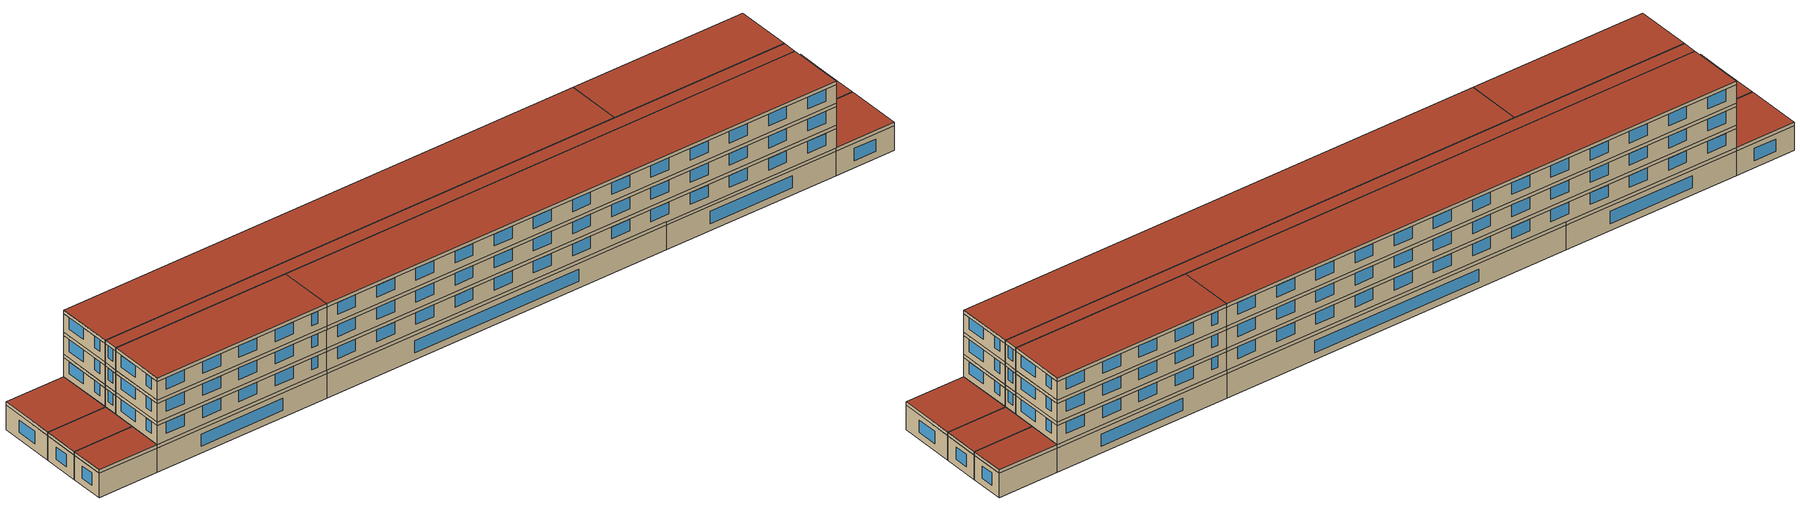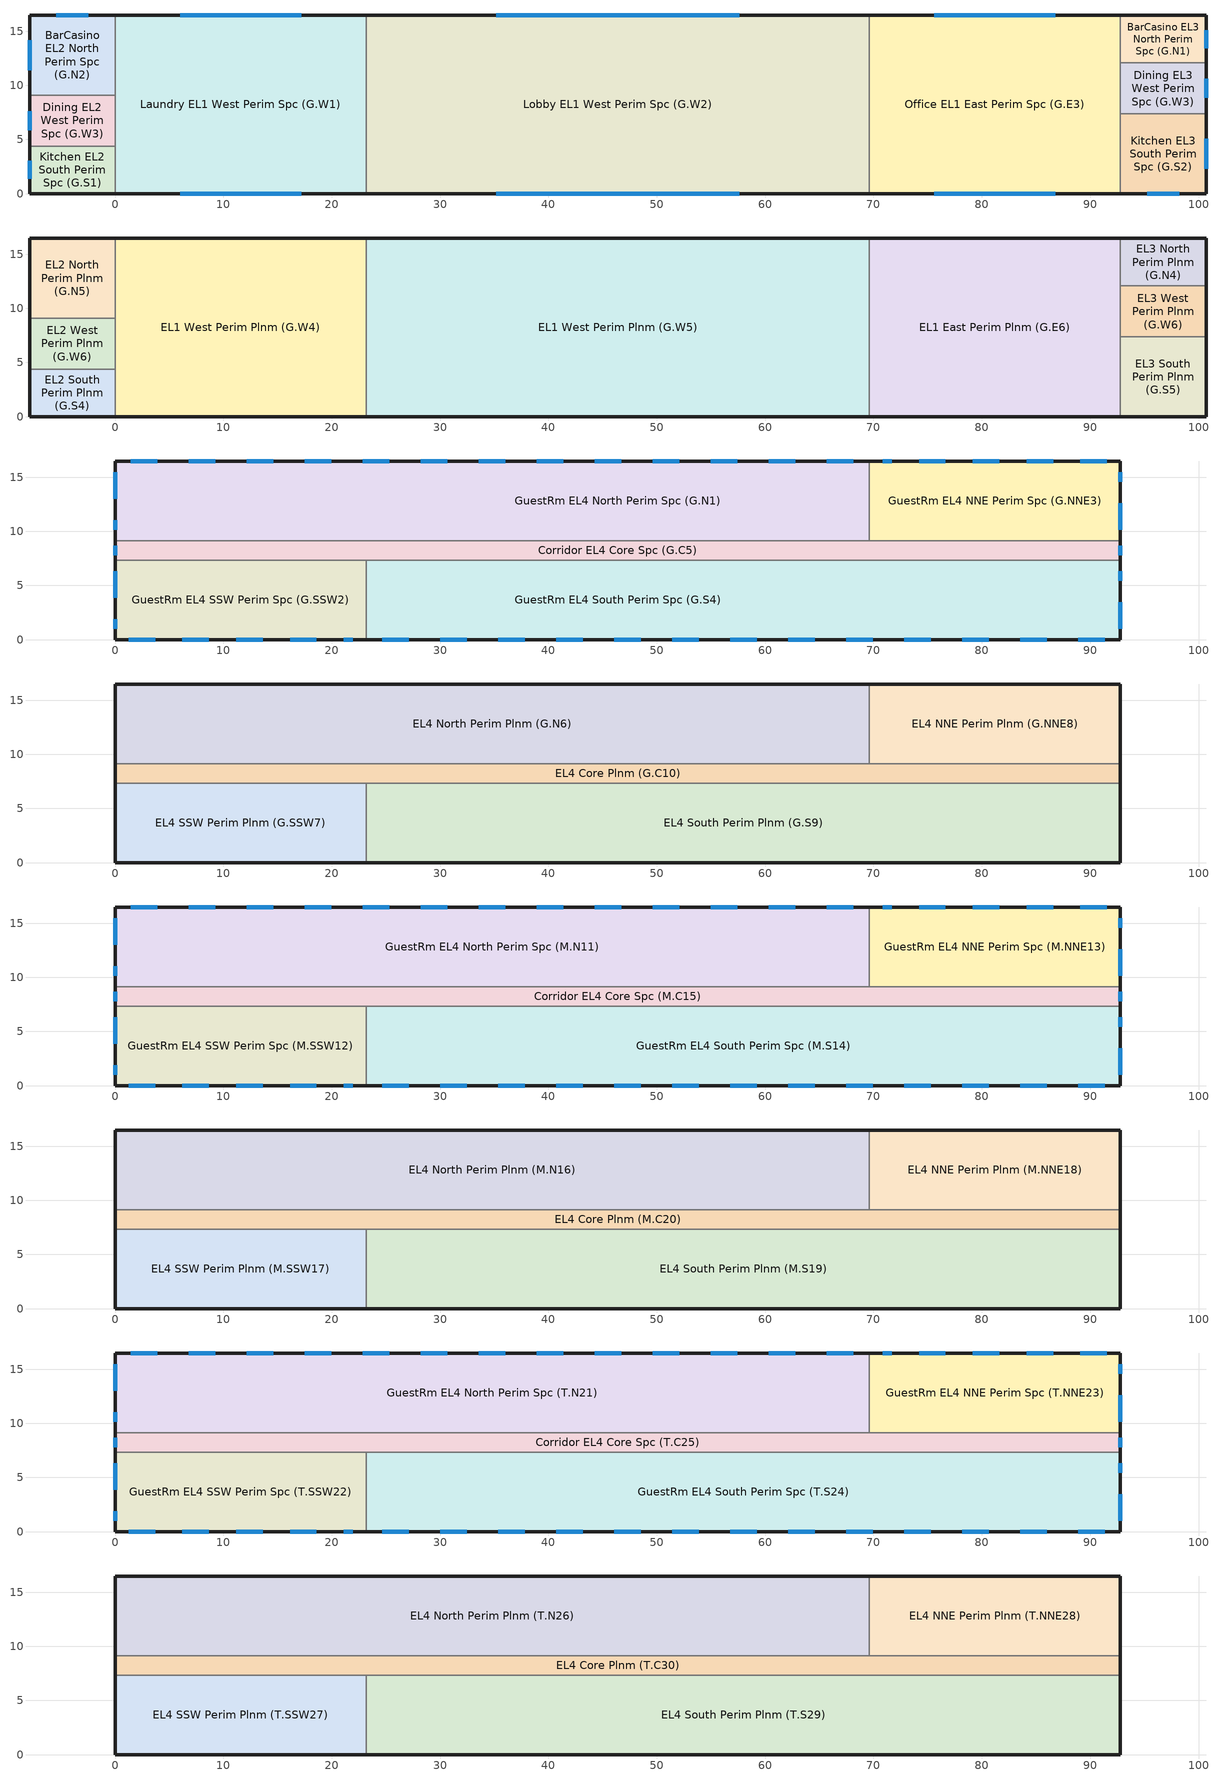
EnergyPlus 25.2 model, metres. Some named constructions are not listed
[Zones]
Office EL1 East Perim Spc (G.E3)
 floor ground (EL1 Flr (G.E3.U3) SlabOnOrBelowGradeF073): 92.8,16.46 92.8,0 69.6,0 69.6,16.46 z0
 wall outside (Exterior Wall): 92.8,16.46 69.6,16.46 / 69.6,0 92.8,0 z0:3.2
 wall to Kitchen EL3 South Perim Spc (G.S2) (Interior Wall): 92.8,0 92.8,7.36 z0:3.2
 wall to Dining EL3 West Perim Spc (G.W3) (Interior Wall): 92.8,7.36 92.8,12.06 z0:3.2
 wall to BarCasino EL3 North Perim Spc (G.N1) (Interior Wall): 92.8,12.06 92.8,16.46 z0:3.2
 wall to Lobby EL1 West Perim Spc (G.W2) (Interior Wall): 69.6,16.46 69.6,0 z0:3.2
 window (Exterior Window): 86.8,16.46 75.6,16.46 / 75.6,0 86.8,0 z0.91:2.51
Laundry EL1 West Perim Spc (G.W1)
 floor ground (EL1 Flr (G.W1.U1) SlabOnOrBelowGradeF073): 23.2,16.46 23.2,0 0,0 0,16.46 z0
 wall outside (Exterior Wall): 23.2,16.46 0,16.46 / 0,0 23.2,0 z0:3.2
 wall to Lobby EL1 West Perim Spc (G.W2) (Interior Wall): 23.2,0 23.2,16.46 z0:3.2
 wall to Kitchen EL2 South Perim Spc (G.S1) (Interior Wall): 0,4.4 0,0 z0:3.2
 wall to BarCasino EL2 North Perim Spc (G.N2) (Interior Wall): 0,16.46 0,9.1 z0:3.2
 wall to Dining EL2 West Perim Spc (G.W3) (Interior Wall): 0,9.1 0,4.4 z0:3.2
 window (Exterior Window): 17.2,16.46 6,16.46 / 6,0 17.2,0 z0.91:2.51
Lobby EL1 West Perim Spc (G.W2)
 floor ground (EL1 Flr (G.W2.U2) SlabOnOrBelowGradeF073): 69.6,16.46 69.6,0 23.2,0 23.2,16.46 z0
 wall outside (Exterior Wall): 69.6,16.46 23.2,16.46 / 23.2,0 69.6,0 z0:3.2
 window (Exterior Window): 57.6,16.46 35.2,16.46 / 35.2,0 57.6,0 z0.91:2.51
Kitchen EL3 South Perim Spc (G.S2)
 floor ground (EL3 Flr (G.S2.U2) SlabOnOrBelowGradeF073): 100.69,7.36 100.69,0 92.8,0 92.8,7.36 z0
 wall outside (Exterior Wall): 92.8,0 100.69,0 100.69,7.36 z0:3.2
 wall to Dining EL3 West Perim Spc (G.W3) (Interior Wall): 100.69,7.36 92.8,7.36 z0:3.2
 window (Exterior Window): 100.69,2.31 100.69,5.05 / 95.27,0 98.21,0 z0.91:2.51
Dining EL3 West Perim Spc (G.W3)
 floor ground (EL3 Flr (G.W3.U3) SlabOnOrBelowGradeF073): 100.69,12.06 100.69,7.36 92.8,7.36 92.8,12.06 z0
 wall outside (Exterior Wall): 100.69,7.36 100.69,12.06 z0:3.2
 wall to BarCasino EL3 North Perim Spc (G.N1) (Interior Wall): 100.69,12.06 92.8,12.06 z0:3.2
 window (Exterior Window): 100.69,8.83 100.69,10.59 z0.91:2.51
BarCasino EL3 North Perim Spc (G.N1)
 floor ground (EL3 Flr (G.N1.U1) SlabOnOrBelowGradeF073): 100.69,16.46 100.69,12.06 92.8,12.06 92.8,16.46 z0
 wall outside (Exterior Wall): 100.69,12.06 100.69,16.46 92.8,16.46 z0:3.2
 window (Exterior Window): 100.69,13.44 100.69,15.08 z0.91:2.51
Kitchen EL2 South Perim Spc (G.S1)
 floor ground (EL2 Flr (G.S1.U1) SlabOnOrBelowGradeF073): 0,4.4 0,0 -7.89,0 -7.89,4.4 z0
 wall outside (Exterior Wall): -7.89,4.4 -7.89,0 0,0 z0:3.2
 wall to Dining EL2 West Perim Spc (G.W3) (Interior Wall): 0,4.4 -7.89,4.4 z0:3.2
 window (Exterior Window): -7.89,3.02 -7.89,1.38 z0.91:2.51
BarCasino EL2 North Perim Spc (G.N2)
 floor ground (EL2 Flr (G.N2.U2) SlabOnOrBelowGradeF073): 0,16.46 0,9.1 -7.89,9.1 -7.89,16.46 z0
 wall outside (Exterior Wall): 0,16.46 -7.89,16.46 -7.89,9.1 z0:3.2
 wall to Dining EL2 West Perim Spc (G.W3) (Interior Wall): -7.89,9.1 0,9.1 z0:3.2
 window (Exterior Window): -2.48,16.46 -5.42,16.46 / -7.89,14.15 -7.89,11.41 z0.91:2.51
Dining EL2 West Perim Spc (G.W3)
 floor ground (EL2 Flr (G.W3.U3) SlabOnOrBelowGradeF073): 0,9.1 0,4.4 -7.89,4.4 -7.89,9.1 z0
 wall outside (Exterior Wall): -7.89,9.1 -7.89,4.4 z0:3.2
 window (Exterior Window): -7.89,7.62 -7.89,5.87 z0.91:2.51
EL1 East Perim Plnm (G.E6)
 floor to Office EL1 East Perim Spc (G.E3) (Interior Floor): 92.8,16.46 92.8,0 69.6,0 69.6,16.46 z3.2
 wall outside (Exterior Wall): 92.8,16.46 69.6,16.46 / 69.6,0 92.8,0 z3.2:3.66
 wall to EL3 South Perim Plnm (G.S5) (Interior Wall): 92.8,0 92.8,7.36 z3.2:3.66
 wall to EL3 West Perim Plnm (G.W6) (Interior Wall): 92.8,7.36 92.8,12.06 z3.2:3.66
 wall to EL3 North Perim Plnm (G.N4) (Interior Wall): 92.8,12.06 92.8,16.46 z3.2:3.66
 wall to EL1 West Perim Plnm (G.W5) (Interior Wall): 69.6,16.46 69.6,0 z3.2:3.66
EL1 West Perim Plnm (G.W4)
 floor to Laundry EL1 West Perim Spc (G.W1) (Interior Floor): 23.2,16.46 23.2,0 0,0 0,16.46 z3.2
 wall outside (Exterior Wall): 23.2,16.46 0,16.46 / 0,0 23.2,0 z3.2:3.66
 wall to EL1 West Perim Plnm (G.W5) (Interior Wall): 23.2,0 23.2,16.46 z3.2:3.66
 wall to EL2 North Perim Plnm (G.N5) (Interior Wall): 0,16.46 0,9.1 z3.2:3.66
 wall to EL2 West Perim Plnm (G.W6) (Interior Wall): 0,9.1 0,4.4 z3.2:3.66
 wall to EL2 South Perim Plnm (G.S4) (Interior Wall): 0,4.4 0,0 z3.2:3.66
EL1 West Perim Plnm (G.W5)
 floor to Lobby EL1 West Perim Spc (G.W2) (Interior Floor): 69.6,16.46 69.6,0 23.2,0 23.2,16.46 z3.2
 wall outside (Exterior Wall): 69.6,16.46 23.2,16.46 / 23.2,0 69.6,0 z3.2:3.66
EL3 South Perim Plnm (G.S5)
 floor to Kitchen EL3 South Perim Spc (G.S2) (Interior Floor): 100.69,7.36 100.69,0 92.8,0 92.8,7.36 z3.2
 wall outside (Exterior Wall): 92.8,0 100.69,0 100.69,7.36 z3.2:3.66
 wall to EL3 West Perim Plnm (G.W6) (Interior Wall): 100.69,7.36 92.8,7.36 z3.2:3.66
 roof outside (Exterior Roof): 100.69,0 100.69,7.36 92.8,7.36 92.8,0 z3.66
EL3 West Perim Plnm (G.W6)
 floor to Dining EL3 West Perim Spc (G.W3) (Interior Floor): 100.69,12.06 100.69,7.36 92.8,7.36 92.8,12.06 z3.2
 wall outside (Exterior Wall): 100.69,7.36 100.69,12.06 z3.2:3.66
 wall to EL3 North Perim Plnm (G.N4) (Interior Wall): 100.69,12.06 92.8,12.06 z3.2:3.66
 roof outside (Exterior Roof): 100.69,7.36 100.69,12.06 92.8,12.06 92.8,7.36 z3.66
EL3 North Perim Plnm (G.N4)
 floor to BarCasino EL3 North Perim Spc (G.N1) (Interior Floor): 100.69,16.46 100.69,12.06 92.8,12.06 92.8,16.46 z3.2
 wall outside (Exterior Wall): 100.69,12.06 100.69,16.46 92.8,16.46 z3.2:3.66
 roof outside (Exterior Roof): 100.69,12.06 100.69,16.46 92.8,16.46 92.8,12.06 z3.66
EL2 North Perim Plnm (G.N5)
 floor to BarCasino EL2 North Perim Spc (G.N2) (Interior Floor): 0,16.46 0,9.1 -7.89,9.1 -7.89,16.46 z3.2
 wall outside (Exterior Wall): 0,16.46 -7.89,16.46 -7.89,9.1 z3.2:3.66
 wall to EL2 West Perim Plnm (G.W6) (Interior Wall): -7.89,9.1 0,9.1 z3.2:3.66
 roof outside (Exterior Roof): 0,9.1 0,16.46 -7.89,16.46 -7.89,9.1 z3.66
EL2 West Perim Plnm (G.W6)
 floor to Dining EL2 West Perim Spc (G.W3) (Interior Floor): 0,9.1 0,4.4 -7.89,4.4 -7.89,9.1 z3.2
 wall outside (Exterior Wall): -7.89,9.1 -7.89,4.4 z3.2:3.66
 wall to EL2 South Perim Plnm (G.S4) (Interior Wall): -7.89,4.4 0,4.4 z3.2:3.66
 roof outside (Exterior Roof): 0,4.4 0,9.1 -7.89,9.1 -7.89,4.4 z3.66
EL2 South Perim Plnm (G.S4)
 floor to Kitchen EL2 South Perim Spc (G.S1) (Interior Floor): 0,4.4 0,0 -7.89,0 -7.89,4.4 z3.2
 wall outside (Exterior Wall): -7.89,4.4 -7.89,0 0,0 z3.2:3.66
 roof outside (Exterior Roof): 0,0 0,4.4 -7.89,4.4 -7.89,0 z3.66
Corridor EL4 Core Spc (G.C5)
 floor to EL1 East Perim Plnm (G.E6) (Interior Floor): 92.8,9.15 92.8,7.31 69.6,7.31 69.6,9.15 z3.66
 floor to EL1 West Perim Plnm (G.W4) (Interior Floor): 23.2,9.15 23.2,7.31 0,7.31 0,9.15 z3.66
 floor to EL1 West Perim Plnm (G.W5) (Interior Floor): 69.6,9.15 69.6,7.31 23.2,7.31 23.2,9.15 z3.66
 wall outside (Exterior Wall): 92.8,7.31 92.8,9.15 / 0,9.15 0,7.31 z3.66:6.1
 wall to GuestRm EL4 South Perim Spc (G.S4) (Interior Wall): 23.2,7.31 92.8,7.31 z3.66:6.1
 wall to GuestRm EL4 SSW Perim Spc (G.SSW2) (Interior Wall): 0,7.31 23.2,7.31 z3.66:6.1
 wall to GuestRm EL4 North Perim Spc (G.N1) (Interior Wall): 69.6,9.15 0,9.15 z3.66:6.1
 wall to GuestRm EL4 NNE Perim Spc (G.NNE3) (Interior Wall): 92.8,9.15 69.6,9.15 z3.66:6.1
 window (Exterior Window): 92.8,7.81 92.8,8.65 / 0,8.65 0,7.81 z4.57:6.1
GuestRm EL4 North Perim Spc (G.N1)
 floor to EL1 West Perim Plnm (G.W5) (Interior Floor): 69.6,16.46 69.6,9.15 23.2,9.15 23.2,16.46 z3.66
 floor to EL1 West Perim Plnm (G.W4) (Interior Floor): 23.2,16.46 23.2,9.15 0,9.15 0,16.46 z3.66
 wall outside (Exterior Wall): 69.6,16.46 0,16.46 0,9.15 z3.66:6.1
 wall to GuestRm EL4 NNE Perim Spc (G.NNE3) (Interior Wall): 69.6,9.15 69.6,16.46 z3.66:6.1
 window (Exterior Window): 68.14,16.46 65.7,16.46 / 19.96,16.46 17.52,16.46 / 14.6,16.46 12.17,16.46 / 9.25,16.46 6.81,16.46 / 3.9,16.46 1.46,16.46 / 62.79,16.46 60.35,16.46 / 57.43,16.46 54.99,16.46 / 52.08,16.46 49.64,16.46 / 46.73,16.46 44.29,16.46 / 41.37,16.46 38.93,16.46 / 36.02,16.46 33.58,16.46 / 30.66,16.46 28.23,16.46 / 25.31,16.46 22.87,16.46 / 0,15.47 0,13.03 / 0,11.04 0,10.14 z4.57:6.1
GuestRm EL4 NNE Perim Spc (G.NNE3)
 floor to EL1 East Perim Plnm (G.E6) (Interior Floor): 92.8,16.46 92.8,9.15 69.6,9.15 69.6,16.46 z3.66
 wall outside (Exterior Wall): 92.8,9.15 92.8,16.46 69.6,16.46 z3.66:6.1
 window (Exterior Window): 92.8,10.14 92.8,12.58 / 92.8,14.57 92.8,15.47 / 91.53,16.46 89.1,16.46 / 86.57,16.46 84.13,16.46 / 81.61,16.46 79.17,16.46 / 76.65,16.46 74.21,16.46 / 71.68,16.46 70.86,16.46 z4.57:6.1
GuestRm EL4 South Perim Spc (G.S4)
 floor to EL1 West Perim Plnm (G.W5) (Interior Floor): 69.6,7.31 69.6,0 23.2,0 23.2,7.31 z3.66
 floor to EL1 East Perim Plnm (G.E6) (Interior Floor): 92.8,7.31 92.8,0 69.6,0 69.6,7.31 z3.66
 wall outside (Exterior Wall): 23.2,0 92.8,0 92.8,7.31 z3.66:6.1
 wall to GuestRm EL4 SSW Perim Spc (G.SSW2) (Interior Wall): 23.2,7.31 23.2,0 z3.66:6.1
 window (Exterior Window): 92.8,0.99 92.8,3.43 / 92.8,5.42 92.8,6.32 / 24.66,0 27.09,0 / 72.84,0 75.28,0 / 78.19,0 80.63,0 / 83.55,0 85.98,0 / 88.9,0 91.34,0 / 30.01,0 32.45,0 / 35.36,0 37.8,0 / 40.72,0 43.16,0 / 46.07,0 48.51,0 / 51.42,0 53.86,0 / 56.78,0 59.22,0 / 62.13,0 64.57,0 / 67.49,0 69.92,0 z4.57:6.1
GuestRm EL4 SSW Perim Spc (G.SSW2)
 floor to EL1 West Perim Plnm (G.W4) (Interior Floor): 23.2,7.31 23.2,0 0,0 0,7.31 z3.66
 wall outside (Exterior Wall): 0,7.31 0,0 23.2,0 z3.66:6.1
 window (Exterior Window): 1.26,0 3.7,0 / 6.22,0 8.66,0 / 11.19,0 13.63,0 / 16.15,0 18.59,0 / 21.11,0 21.94,0 / 0,6.32 0,3.88 / 0,1.89 0,0.99 z4.57:6.1
EL4 Core Plnm (G.C10)
 floor to Corridor EL4 Core Spc (G.C5) (Interior Floor): 92.8,9.15 92.8,7.31 0,7.31 0,9.15 z6.1
 wall outside (Exterior Wall): 92.8,7.31 92.8,9.15 / 0,9.15 0,7.31 z6.1:6.55
 wall to EL4 South Perim Plnm (G.S9) (Interior Wall): 23.2,7.31 92.8,7.31 z6.1:6.55
 wall to EL4 SSW Perim Plnm (G.SSW7) (Interior Wall): 0,7.31 23.2,7.31 z6.1:6.55
 wall to EL4 North Perim Plnm (G.N6) (Interior Wall): 69.6,9.15 0,9.15 z6.1:6.55
 wall to EL4 NNE Perim Plnm (G.NNE8) (Interior Wall): 92.8,9.15 69.6,9.15 z6.1:6.55
EL4 North Perim Plnm (G.N6)
 floor to GuestRm EL4 North Perim Spc (G.N1) (Interior Floor): 69.6,16.46 69.6,9.15 0,9.15 0,16.46 z6.1
 wall outside (Exterior Wall): 69.6,16.46 0,16.46 0,9.15 z6.1:6.55
 wall to EL4 NNE Perim Plnm (G.NNE8) (Interior Wall): 69.6,9.15 69.6,16.46 z6.1:6.55
EL4 NNE Perim Plnm (G.NNE8)
 floor to GuestRm EL4 NNE Perim Spc (G.NNE3) (Interior Floor): 92.8,16.46 92.8,9.15 69.6,9.15 69.6,16.46 z6.1
 wall outside (Exterior Wall): 92.8,9.15 92.8,16.46 69.6,16.46 z6.1:6.55
EL4 South Perim Plnm (G.S9)
 floor to GuestRm EL4 South Perim Spc (G.S4) (Interior Floor): 92.8,7.31 92.8,0 23.2,0 23.2,7.31 z6.1
 wall outside (Exterior Wall): 23.2,0 92.8,0 92.8,7.31 z6.1:6.55
 wall to EL4 SSW Perim Plnm (G.SSW7) (Interior Wall): 23.2,7.31 23.2,0 z6.1:6.55
EL4 SSW Perim Plnm (G.SSW7)
 floor to GuestRm EL4 SSW Perim Spc (G.SSW2) (Interior Floor): 23.2,7.31 23.2,0 0,0 0,7.31 z6.1
 wall outside (Exterior Wall): 0,7.31 0,0 23.2,0 z6.1:6.55
Corridor EL4 Core Spc (M.C15)
 floor to EL4 Core Plnm (G.C10) (Interior Floor): 92.8,9.15 92.8,7.31 0,7.31 0,9.15 z6.55
 wall outside (Exterior Wall): 92.8,7.31 92.8,9.15 / 0,9.15 0,7.31 z6.55:8.99
 wall to GuestRm EL4 South Perim Spc (M.S14) (Interior Wall): 23.2,7.31 92.8,7.31 z6.55:8.99
 wall to GuestRm EL4 SSW Perim Spc (M.SSW12) (Interior Wall): 0,7.31 23.2,7.31 z6.55:8.99
 wall to GuestRm EL4 North Perim Spc (M.N11) (Interior Wall): 69.6,9.15 0,9.15 z6.55:8.99
 wall to GuestRm EL4 NNE Perim Spc (M.NNE13) (Interior Wall): 92.8,9.15 69.6,9.15 z6.55:8.99
 window (Exterior Window): 92.8,7.81 92.8,8.65 / 0,8.65 0,7.81 z7.47:8.99
GuestRm EL4 North Perim Spc (M.N11)
 floor to EL4 North Perim Plnm (G.N6) (Interior Floor): 69.6,16.46 69.6,9.15 0,9.15 0,16.46 z6.55
 wall outside (Exterior Wall): 69.6,16.46 0,16.46 0,9.15 z6.55:8.99
 wall to GuestRm EL4 NNE Perim Spc (M.NNE13) (Interior Wall): 69.6,9.15 69.6,16.46 z6.55:8.99
 window (Exterior Window): 68.14,16.46 65.7,16.46 / 19.96,16.46 17.52,16.46 / 14.6,16.46 12.17,16.46 / 9.25,16.46 6.81,16.46 / 3.9,16.46 1.46,16.46 / 62.79,16.46 60.35,16.46 / 57.43,16.46 54.99,16.46 / 52.08,16.46 49.64,16.46 / 46.73,16.46 44.29,16.46 / 41.37,16.46 38.93,16.46 / 36.02,16.46 33.58,16.46 / 30.66,16.46 28.23,16.46 / 25.31,16.46 22.87,16.46 / 0,15.47 0,13.03 / 0,11.04 0,10.14 z7.47:8.99
GuestRm EL4 NNE Perim Spc (M.NNE13)
 floor to EL4 NNE Perim Plnm (G.NNE8) (Interior Floor): 92.8,16.46 92.8,9.15 69.6,9.15 69.6,16.46 z6.55
 wall outside (Exterior Wall): 92.8,9.15 92.8,16.46 69.6,16.46 z6.55:8.99
 window (Exterior Window): 92.8,10.14 92.8,12.58 / 92.8,14.57 92.8,15.47 / 91.53,16.46 89.1,16.46 / 86.57,16.46 84.13,16.46 / 81.61,16.46 79.17,16.46 / 76.65,16.46 74.21,16.46 / 71.68,16.46 70.86,16.46 z7.47:8.99
GuestRm EL4 South Perim Spc (M.S14)
 floor to EL4 South Perim Plnm (G.S9) (Interior Floor): 92.8,7.31 92.8,0 23.2,0 23.2,7.31 z6.55
 wall outside (Exterior Wall): 23.2,0 92.8,0 92.8,7.31 z6.55:8.99
 wall to GuestRm EL4 SSW Perim Spc (M.SSW12) (Interior Wall): 23.2,7.31 23.2,0 z6.55:8.99
 window (Exterior Window): 92.8,0.99 92.8,3.43 / 92.8,5.42 92.8,6.32 / 24.66,0 27.09,0 / 72.84,0 75.28,0 / 78.19,0 80.63,0 / 83.55,0 85.98,0 / 88.9,0 91.34,0 / 30.01,0 32.45,0 / 35.36,0 37.8,0 / 40.72,0 43.16,0 / 46.07,0 48.51,0 / 51.42,0 53.86,0 / 56.78,0 59.22,0 / 62.13,0 64.57,0 / 67.49,0 69.92,0 z7.47:8.99
GuestRm EL4 SSW Perim Spc (M.SSW12)
 floor to EL4 SSW Perim Plnm (G.SSW7) (Interior Floor): 23.2,7.31 23.2,0 0,0 0,7.31 z6.55
 wall outside (Exterior Wall): 0,7.31 0,0 23.2,0 z6.55:8.99
 window (Exterior Window): 1.26,0 3.7,0 / 6.22,0 8.66,0 / 11.19,0 13.63,0 / 16.15,0 18.59,0 / 21.11,0 21.94,0 / 0,6.32 0,3.88 / 0,1.89 0,0.99 z7.47:8.99
EL4 Core Plnm (M.C20)
 floor to Corridor EL4 Core Spc (M.C15) (Interior Floor): 92.8,9.15 92.8,7.31 0,7.31 0,9.15 z8.99
 wall outside (Exterior Wall): 92.8,7.31 92.8,9.15 / 0,9.15 0,7.31 z8.99:9.45
 wall to EL4 South Perim Plnm (M.S19) (Interior Wall): 23.2,7.31 92.8,7.31 z8.99:9.45
 wall to EL4 SSW Perim Plnm (M.SSW17) (Interior Wall): 0,7.31 23.2,7.31 z8.99:9.45
 wall to EL4 North Perim Plnm (M.N16) (Interior Wall): 69.6,9.15 0,9.15 z8.99:9.45
 wall to EL4 NNE Perim Plnm (M.NNE18) (Interior Wall): 92.8,9.15 69.6,9.15 z8.99:9.45
EL4 North Perim Plnm (M.N16)
 floor to GuestRm EL4 North Perim Spc (M.N11) (Interior Floor): 69.6,16.46 69.6,9.15 0,9.15 0,16.46 z8.99
 wall outside (Exterior Wall): 69.6,16.46 0,16.46 0,9.15 z8.99:9.45
 wall to EL4 NNE Perim Plnm (M.NNE18) (Interior Wall): 69.6,9.15 69.6,16.46 z8.99:9.45
EL4 NNE Perim Plnm (M.NNE18)
 floor to GuestRm EL4 NNE Perim Spc (M.NNE13) (Interior Floor): 92.8,16.46 92.8,9.15 69.6,9.15 69.6,16.46 z8.99
 wall outside (Exterior Wall): 92.8,9.15 92.8,16.46 69.6,16.46 z8.99:9.45
EL4 South Perim Plnm (M.S19)
 floor to GuestRm EL4 South Perim Spc (M.S14) (Interior Floor): 92.8,7.31 92.8,0 23.2,0 23.2,7.31 z8.99
 wall outside (Exterior Wall): 23.2,0 92.8,0 92.8,7.31 z8.99:9.45
 wall to EL4 SSW Perim Plnm (M.SSW17) (Interior Wall): 23.2,7.31 23.2,0 z8.99:9.45
EL4 SSW Perim Plnm (M.SSW17)
 floor to GuestRm EL4 SSW Perim Spc (M.SSW12) (Interior Floor): 23.2,7.31 23.2,0 0,0 0,7.31 z8.99
 wall outside (Exterior Wall): 0,7.31 0,0 23.2,0 z8.99:9.45
Corridor EL4 Core Spc (T.C25)
 floor to EL4 Core Plnm (M.C20) (Interior Floor): 92.8,9.15 92.8,7.31 0,7.31 0,9.15 z9.45
 wall outside (Exterior Wall): 92.8,7.31 92.8,9.15 / 0,9.15 0,7.31 z9.45:11.89
 wall to GuestRm EL4 South Perim Spc (T.S24) (Interior Wall): 23.2,7.31 92.8,7.31 z9.45:11.89
 wall to GuestRm EL4 SSW Perim Spc (T.SSW22) (Interior Wall): 0,7.31 23.2,7.31 z9.45:11.89
 wall to GuestRm EL4 North Perim Spc (T.N21) (Interior Wall): 69.6,9.15 0,9.15 z9.45:11.89
 wall to GuestRm EL4 NNE Perim Spc (T.NNE23) (Interior Wall): 92.8,9.15 69.6,9.15 z9.45:11.89
 window (Exterior Window): 92.8,7.81 92.8,8.65 / 0,8.65 0,7.81 z10.36:11.89
GuestRm EL4 North Perim Spc (T.N21)
 floor to EL4 North Perim Plnm (M.N16) (Interior Floor): 69.6,16.46 69.6,9.15 0,9.15 0,16.46 z9.45
 wall outside (Exterior Wall): 69.6,16.46 0,16.46 0,9.15 z9.45:11.89
 wall to GuestRm EL4 NNE Perim Spc (T.NNE23) (Interior Wall): 69.6,9.15 69.6,16.46 z9.45:11.89
 window (Exterior Window): 68.14,16.46 65.7,16.46 / 19.96,16.46 17.52,16.46 / 14.6,16.46 12.17,16.46 / 9.25,16.46 6.81,16.46 / 3.9,16.46 1.46,16.46 / 62.79,16.46 60.35,16.46 / 57.43,16.46 54.99,16.46 / 52.08,16.46 49.64,16.46 / 46.73,16.46 44.29,16.46 / 41.37,16.46 38.93,16.46 / 36.02,16.46 33.58,16.46 / 30.66,16.46 28.23,16.46 / 25.31,16.46 22.87,16.46 / 0,15.47 0,13.03 / 0,11.04 0,10.14 z10.36:11.89
GuestRm EL4 NNE Perim Spc (T.NNE23)
 floor to EL4 NNE Perim Plnm (M.NNE18) (Interior Floor): 92.8,16.46 92.8,9.15 69.6,9.15 69.6,16.46 z9.45
 wall outside (Exterior Wall): 92.8,9.15 92.8,16.46 69.6,16.46 z9.45:11.89
 window (Exterior Window): 92.8,10.14 92.8,12.58 / 92.8,14.57 92.8,15.47 / 91.53,16.46 89.1,16.46 / 86.57,16.46 84.13,16.46 / 81.61,16.46 79.17,16.46 / 76.65,16.46 74.21,16.46 / 71.68,16.46 70.86,16.46 z10.36:11.89
GuestRm EL4 South Perim Spc (T.S24)
 floor to EL4 South Perim Plnm (M.S19) (Interior Floor): 92.8,7.31 92.8,0 23.2,0 23.2,7.31 z9.45
 wall outside (Exterior Wall): 23.2,0 92.8,0 92.8,7.31 z9.45:11.89
 wall to GuestRm EL4 SSW Perim Spc (T.SSW22) (Interior Wall): 23.2,7.31 23.2,0 z9.45:11.89
 window (Exterior Window): 92.8,0.99 92.8,3.43 / 92.8,5.42 92.8,6.32 / 24.66,0 27.09,0 / 72.84,0 75.28,0 / 78.19,0 80.63,0 / 83.55,0 85.98,0 / 88.9,0 91.34,0 / 30.01,0 32.45,0 / 35.36,0 37.8,0 / 40.72,0 43.16,0 / 46.07,0 48.51,0 / 51.42,0 53.86,0 / 56.78,0 59.22,0 / 62.13,0 64.57,0 / 67.49,0 69.92,0 z10.36:11.89
GuestRm EL4 SSW Perim Spc (T.SSW22)
 floor to EL4 SSW Perim Plnm (M.SSW17) (Interior Floor): 23.2,7.31 23.2,0 0,0 0,7.31 z9.45
 wall outside (Exterior Wall): 0,7.31 0,0 23.2,0 z9.45:11.89
 window (Exterior Window): 1.26,0 3.7,0 / 6.22,0 8.66,0 / 11.19,0 13.63,0 / 16.15,0 18.59,0 / 21.11,0 21.94,0 / 0,6.32 0,3.88 / 0,1.89 0,0.99 z10.36:11.89
EL4 Core Plnm (T.C30)
 floor to Corridor EL4 Core Spc (T.C25) (Interior Floor): 92.8,9.15 92.8,7.31 0,7.31 0,9.15 z11.89
 wall outside (Exterior Wall): 92.8,7.31 92.8,9.15 / 0,9.15 0,7.31 z11.89:12.34
 wall to EL4 South Perim Plnm (T.S29) (Interior Wall): 23.2,7.31 92.8,7.31 z11.89:12.34
 wall to EL4 SSW Perim Plnm (T.SSW27) (Interior Wall): 0,7.31 23.2,7.31 z11.89:12.34
 wall to EL4 North Perim Plnm (T.N26) (Interior Wall): 69.6,9.15 0,9.15 z11.89:12.34
 wall to EL4 NNE Perim Plnm (T.NNE28) (Interior Wall): 92.8,9.15 69.6,9.15 z11.89:12.34
 roof outside (Exterior Roof): 92.8,7.31 92.8,9.15 0,9.15 0,7.31 z12.34
EL4 North Perim Plnm (T.N26)
 floor to GuestRm EL4 North Perim Spc (T.N21) (Interior Floor): 69.6,16.46 69.6,9.15 0,9.15 0,16.46 z11.89
 wall outside (Exterior Wall): 69.6,16.46 0,16.46 0,9.15 z11.89:12.34
 wall to EL4 NNE Perim Plnm (T.NNE28) (Interior Wall): 69.6,9.15 69.6,16.46 z11.89:12.34
 roof outside (Exterior Roof): 69.6,9.15 69.6,16.46 0,16.46 0,9.15 z12.34
EL4 NNE Perim Plnm (T.NNE28)
 floor to GuestRm EL4 NNE Perim Spc (T.NNE23) (Interior Floor): 92.8,16.46 92.8,9.15 69.6,9.15 69.6,16.46 z11.89
 wall outside (Exterior Wall): 92.8,9.15 92.8,16.46 69.6,16.46 z11.89:12.34
 roof outside (Exterior Roof): 92.8,9.15 92.8,16.46 69.6,16.46 69.6,9.15 z12.34
EL4 South Perim Plnm (T.S29)
 floor to GuestRm EL4 South Perim Spc (T.S24) (Interior Floor): 92.8,7.31 92.8,0 23.2,0 23.2,7.31 z11.89
 wall outside (Exterior Wall): 23.2,0 92.8,0 92.8,7.31 z11.89:12.34
 wall to EL4 SSW Perim Plnm (T.SSW27) (Interior Wall): 23.2,7.31 23.2,0 z11.89:12.34
 roof outside (Exterior Roof): 92.8,0 92.8,7.31 23.2,7.31 23.2,0 z12.34
EL4 SSW Perim Plnm (T.SSW27)
 floor to GuestRm EL4 SSW Perim Spc (T.SSW22) (Interior Floor): 23.2,7.31 23.2,0 0,0 0,7.31 z11.89
 wall outside (Exterior Wall): 0,7.31 0,0 23.2,0 z11.89:12.34
 roof outside (Exterior Roof): 23.2,0 23.2,7.31 0,7.31 0,0 z12.34
[Construction:FfactorGroundFloor] F-Factor {W/m-K}=1.26344
Name | Area {m2} | PerimeterExposed {m}
EL1 Flr (G.E3.U3) SlabOnOrBelowGradeF073 | 381.826 | 46.3967
EL1 Flr (G.W1.U1) SlabOnOrBelowGradeF073 | 381.825 | 46.3967
EL1 Flr (G.W2.U2) SlabOnOrBelowGradeF073 | 763.702 | 92.7994
EL2 Flr (G.N2.U2) SlabOnOrBelowGradeF073 | 58.0855 | 15.2522
EL2 Flr (G.S1.U1) SlabOnOrBelowGradeF073 | 34.6969 | 12.2895
EL2 Flr (G.W3.U3) SlabOnOrBelowGradeF073 | 37.1515 | 4.706112
EL3 Flr (G.N1.U1) SlabOnOrBelowGradeF073 | 34.697 | 12.2895
EL3 Flr (G.S2.U2) SlabOnOrBelowGradeF073 | 58.0856 | 15.2522
EL3 Flr (G.W3.U3) SlabOnOrBelowGradeF073 | 37.1516 | 4.706112
[Zone] Multiplier=1
BarCasino EL2 North Perim Spc (G.N2); BarCasino EL3 North Perim Spc (G.N1); Corridor EL4 Core Spc (G.C5); Corridor EL4 Core Spc (M.C15); Corridor EL4 Core Spc (T.C25); Dining EL2 West Perim Spc (G.W3); Dining EL3 West Perim Spc (G.W3); EL1 East Perim Plnm (G.E6); EL1 West Perim Plnm (G.W4); EL1 West Perim Plnm (G.W5); EL2 North Perim Plnm (G.N5); EL2 South Perim Plnm (G.S4); EL2 West Perim Plnm (G.W6); EL3 North Perim Plnm (G.N4); EL3 South Perim Plnm (G.S5); EL3 West Perim Plnm (G.W6); EL4 Core Plnm (G.C10); EL4 Core Plnm (M.C20); EL4 Core Plnm (T.C30); EL4 NNE Perim Plnm (G.NNE8); EL4 NNE Perim Plnm (M.NNE18); EL4 NNE Perim Plnm (T.NNE28); EL4 North Perim Plnm (G.N6); EL4 North Perim Plnm (M.N16); EL4 North Perim Plnm (T.N26); EL4 SSW Perim Plnm (G.SSW7); EL4 SSW Perim Plnm (M.SSW17); EL4 SSW Perim Plnm (T.SSW27); EL4 South Perim Plnm (G.S9); EL4 South Perim Plnm (M.S19); EL4 South Perim Plnm (T.S29); GuestRm EL4 NNE Perim Spc (G.NNE3); GuestRm EL4 NNE Perim Spc (M.NNE13); GuestRm EL4 NNE Perim Spc (T.NNE23); GuestRm EL4 North Perim Spc (G.N1); GuestRm EL4 North Perim Spc (M.N11); GuestRm EL4 North Perim Spc (T.N21); GuestRm EL4 SSW Perim Spc (G.SSW2); GuestRm EL4 SSW Perim Spc (M.SSW12); GuestRm EL4 SSW Perim Spc (T.SSW22); GuestRm EL4 South Perim Spc (G.S4); GuestRm EL4 South Perim Spc (M.S14); GuestRm EL4 South Perim Spc (T.S24); Kitchen EL2 South Perim Spc (G.S1); Kitchen EL3 South Perim Spc (G.S2); Laundry EL1 West Perim Spc (G.W1); Lobby EL1 West Perim Spc (G.W2); Office EL1 East Perim Spc (G.E3)
